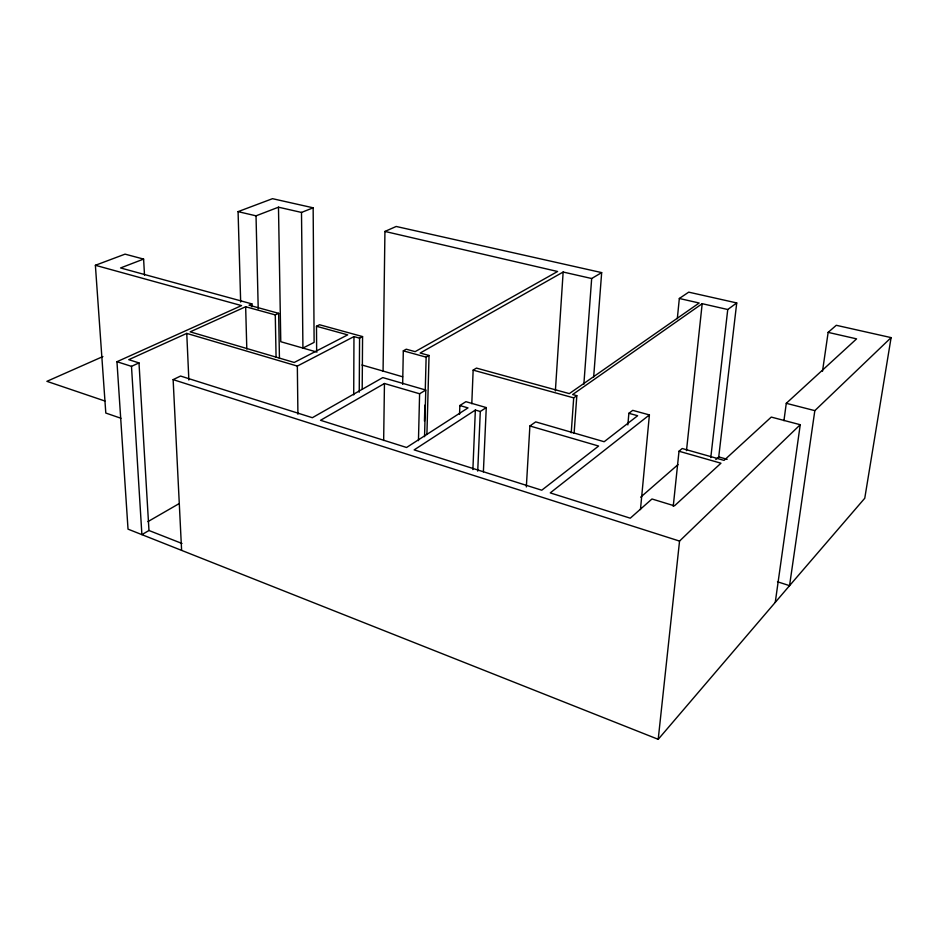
<?xml version="1.0" encoding="UTF-8"?>
<svg xmlns="http://www.w3.org/2000/svg" width="938" height="938" viewBox="0 0 938 938"><rect width="100%" height="100%" fill="white"/><g stroke="black" fill="none" stroke-linecap="round" stroke-linejoin="round"><path stroke-width="1.41" d="M353.708 394.921L353.966 336.601L359.571 338.149L362.572 336.578L362.197 389.047M359.242 392.19L359.571 338.149M402.648 376.795L383.067 371.073L384.932 231.44L396.188 226.468L601.668 272.606L593.66 377.053M383.654 440.485L384.451 383.501L419.603 393.772L425.77 390.044L424.551 436.709M402.66 384.334L403.305 350.847L406.248 349.206L415.135 351.656L557.582 271.492L384.932 231.44M418.454 440.637L419.603 393.772M424.457 421.115L424.879 405.122M425.254 390.583L426.133 357.144L429.041 355.479L426.907 434.517M459.538 414.268L459.855 405.521L465.905 401.675L486.271 407.573L483.387 471.837M471.791 403.75L473.151 370.123L476.457 368.095L569.319 393.62L699.162 303.009L679.335 298.483L677.306 318.721M472.881 469.598L475.355 410.047L480.291 411.489L486.271 407.573M477.723 471.134L480.291 411.489M526.335 486.951L529.888 425.981L535.704 421.889L604.166 441.728L637.641 415.722L628.87 413.306L627.85 424.937M555.366 390.958L563.152 272.032L591.667 278.516L601.668 272.606M571.219 432.817L573.704 397.876L576.823 395.684L574.103 433.426M583.858 384.287L591.667 278.516M640.455 509.592L649.401 414.924L632.728 410.352L628.87 413.306M673.238 506.368L679.006 451.237L682.196 448.505L724.054 460.382L771.27 417.082L800.243 424.715L775.257 602.372M686.487 450.627L702.187 303.689L727.747 309.517L736.729 302.939L688.703 292.152L679.335 298.483M120.932 418.266L105.806 413.048L95.383 265.29L241.535 305.6L116.957 361.716L128.025 529.138L658.206 739.32L679.546 541.085L800.243 424.715M710.781 457.603L727.747 309.517M715.8 459.561L718.731 456.912L736.729 302.939M783.934 420.693L786.279 403.317L856.593 338.864L828.148 332.38L822.509 371.237M828.148 332.38L836.286 325.298L891.1 337.61L814.829 410.645L789.55 585.652L658.206 739.32M891.1 337.61L864.766 498.242L789.55 585.652L777.485 581.771M640.666 497.175L678.022 464.615M649.401 414.924L550.243 492.896L630.266 518.186L651.969 498.981L674.445 505.863L720.97 463.208L679.006 451.237M702.187 303.689L572.649 394.535L576.823 395.684M475.355 410.047L414.162 449.888L541.754 490.211L598.62 446.042L529.888 425.981M182.007 543.489L148.978 530.498L141.896 534.637L131.484 366.348L116.957 361.716M147.923 521.622L179.076 503.647M384.451 383.501L320.538 420.294L406.564 447.485L467.992 407.901L459.855 405.521M563.152 272.032L420.165 353.04L429.041 355.479M148.978 530.498L138.988 362.912L128.752 359.676L186.756 333.4L297.334 366.078L353.966 336.601M316.645 350.964L316.493 326.272L319.541 324.747L362.572 336.578M181.609 550.371L173.131 379.632L180.553 376.044L312.354 417.703L382.786 377.592L425.77 390.044M316.493 326.272L347.693 334.866L294.227 362.467L190.191 331.853L245.65 306.738L275.28 314.898L278.645 313.327L279.442 358.48M131.484 366.348L138.988 362.912M251.982 306.808L251.912 303.9L249.051 305.19L278.645 313.327M102.899 356.557L46.9 381.332L104.88 401.007M301.497 212.434L313.151 207.814L314.124 342.382L302.927 348.068L301.497 212.434L278.48 207.192L256.027 215.834L238.076 211.636L240.667 302.048M144.511 275.174L143.608 259.087L120.568 267.951L251.912 303.9M95.383 265.29L125.047 254.139L143.608 259.087M238.076 211.636L272.501 198.68L313.151 207.814M786.279 403.317L814.829 410.645M403.305 350.847L426.133 357.144M473.151 370.123L573.704 397.876M718.731 456.912L727.161 459.292M316.985 352.102L280.779 341.713L278.48 207.192M361.974 365.011L383.067 371.073M173.131 379.632L679.546 541.085M186.756 333.4L188.855 379.996M245.65 306.738L246.811 349.03M256.027 215.834L258.22 308.778M275.28 314.898L276.077 357.237M297.334 366.078L297.921 414.233"/></g></svg>
